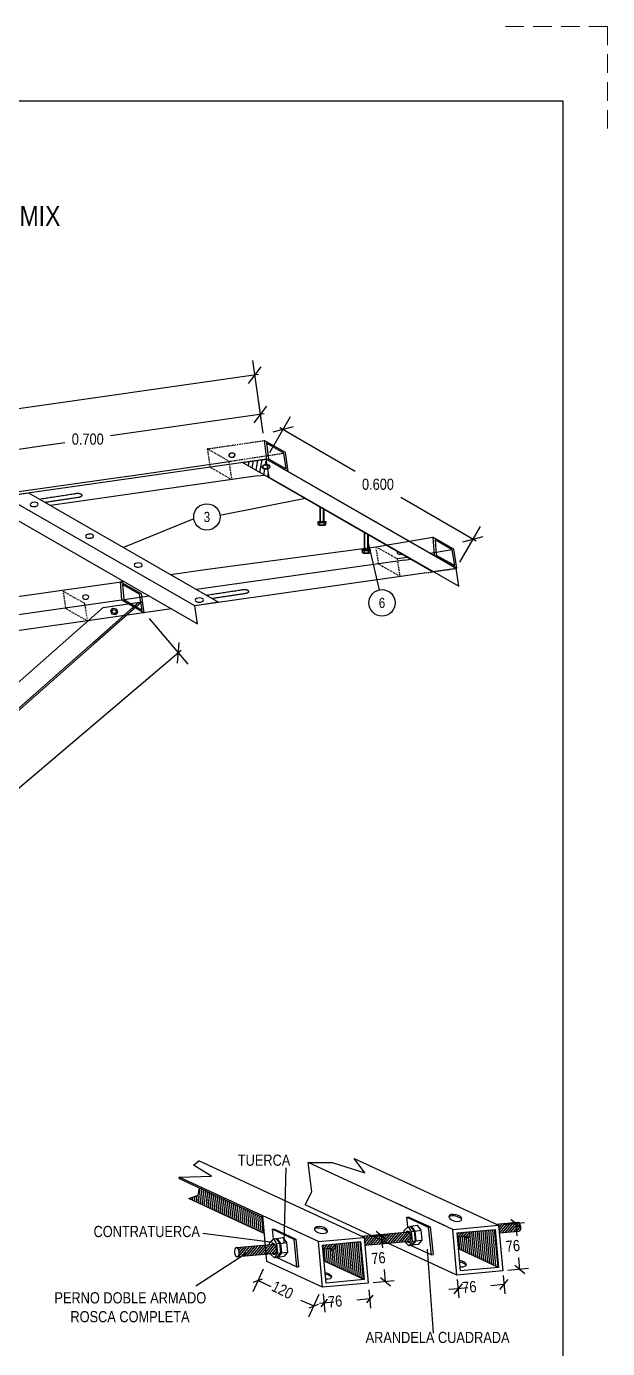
# Model space of a CAD drawing. Header units: millimetres. Extents: x 1804 to 3757, y 2643 to 7323.
# Drawn here: x 3406 to 3484.2, y 3058.5 to 3236.5 of the extents above; entities that cross this region are included whole.
import ezdxf
from ezdxf.enums import TextEntityAlignment as Align

# ---------------------------------------------------------------- set-up
doc = ezdxf.new("R2010")
doc.units = ezdxf.units.MM
for name, pattern in [('DASHED', [0.75, 0.5, -0.25]), ('DASHED2', [0.375, 0.25, -0.125]), ('HIDDEN2', [0.1875, 0.125, -0.0625])]:
    doc.linetypes.add(name, pattern=pattern)
for name, color, linetype, lineweight in [('_Cajetin Linea 3', 5, 'Continuous', 30), ('_Cajetin Linea 4', 3, 'DASHED', 0), ('POSTE', 7, 'Continuous', 13)]:
    doc.layers.add(name, color=color, linetype=linetype, lineweight=lineweight)
doc.layers.add('TEXTO', color=7, linetype='Continuous')
doc.styles.add('ROMANS', font='romans.shx')
doc.styles.add('Swis721 Cn BT', font='swissc.ttf')
doc.styles.add('texto50', font='ARIALN.TTF', dxfattribs={"height": 0.06})
doc.dimstyles.new('ELECTRICO', dxfattribs={"dimtxt": 1.4, "dimasz": 2, "dimexe": 2, "dimexo": 1, "dimgap": 1, "dimtad": 0, "dimtih": 1, "dimtoh": 1, "dimdsep": 46, "dimtxsty": 'ROMANS', "dimblk1": 'OBLIQUE', "dimblk2": 'OBLIQUE', "dimsah": 1, "dimcen": 0.09, "dimdle": 0.5, "dimclrd": 7, "dimclrt": 7, "dimadec": 0, "dimazin": 0, "dimtfac": 0.1125, "dimtofl": 0, "dimtmove": 2, "dimatfit": 2, "dimfxl": 1, "dimtolj": 1, "dimlwd": -1, "dimarcsym": 0})

# ---------------------------------------------------------------- blocks, each defined once
blk = doc.blocks.new('_Oblique')
at = {"color": 0, "lineweight": -2}
blk.add_line((-0.5, -0.5), (0.5, 0.5), dxfattribs=at)
blk = doc.blocks.new('*D266')
at = {"layer": 'Defpoints', "color": 0, "transparency": 16777216}
for p in [(3436.7, 3189.57), (3437.96, 3180.76), (3316.65, 3163.47)]:
    blk.add_point(p, dxfattribs=at)
at = {"layer": 'TEXTO', "color": 0, "lineweight": -2, "transparency": 16777216}
for p, q in [((3437.82, 3181.75), (3436.42, 3191.55)), ((3316.51, 3164.46), (3315.11, 3174.27))]:
    blk.add_line(p, q, dxfattribs=at)
at = {"layer": 'TEXTO', "color": 7, "transparency": 16777216}
for p, q in [((3437.2, 3189.64), (3379.13, 3181.37)), ((3314.9, 3172.22), (3372.96, 3180.49))]:
    blk.add_line(p, q, dxfattribs=at)
at = {"layer": 'TEXTO', "color": 7, "transparency": 16777216, "xscale": 2, "yscale": 2, "zscale": 2}
for p, rotation in [((3436.7, 3189.57), 8.107580775584381), ((3315.39, 3172.29), 188.1075807755844)]:
    blk.add_blockref('_Oblique', p, dxfattribs=dict(at, rotation=rotation))
at = {"layer": 'TEXTO', "color": 7, "transparency": 16777216, "insert": (3376.05, 3180.93), "char_height": 0.06, "attachment_point": 5, "style": 'texto50'}
blk.add_mtext('\\A1;{\\H25x;2.000}', dxfattribs=at)
blk = doc.blocks.new('*D267')
at = {"layer": 'Defpoints', "color": 0, "transparency": 16777216}
for p in [(3437.46, 3184.26), (3437.96, 3180.76), (3391.44, 3174.1)]:
    blk.add_point(p, dxfattribs=at)
at = {"layer": 'TEXTO', "color": 0, "lineweight": -2, "transparency": 16777216}
for p, q in [((3437.82, 3181.75), (3437.17, 3186.24)), ((3391.3, 3175.09), (3390.66, 3179.59))]:
    blk.add_line(p, q, dxfattribs=at)
at = {"layer": 'TEXTO', "color": 7, "transparency": 16777216}
for p, q in [((3437.95, 3184.33), (3417.27, 3181.38)), ((3390.45, 3177.54), (3411.13, 3180.5))]:
    blk.add_line(p, q, dxfattribs=at)
at = {"layer": 'TEXTO', "color": 7, "transparency": 16777216, "xscale": 2, "yscale": 2, "zscale": 2}
for p, rotation in [((3437.46, 3184.26), 8.140352532471006), ((3390.94, 3177.61), 188.140352532471)]:
    blk.add_blockref('_Oblique', p, dxfattribs=dict(at, rotation=rotation))
at = {"layer": 'TEXTO', "color": 7, "transparency": 16777216, "insert": (3414.2, 3180.94), "char_height": 0.06, "attachment_point": 5, "style": 'texto50'}
blk.add_mtext('\\A1;{\\H25x;0.700}', dxfattribs=at)
blk = doc.blocks.new('*D268')
at = {"layer": 'Defpoints', "color": 0, "transparency": 16777216}
for p in [(3421.81, 3157.56), (3426.38, 3152.17), (3339.73, 3087.8)]:
    blk.add_point(p, dxfattribs=at)
at = {"layer": 'TEXTO', "color": 0, "lineweight": -2, "transparency": 16777216}
for p, q in [((3422.45, 3156.79), (3427.68, 3150.65)), ((3340.38, 3087.04), (3345.6, 3080.9))]:
    blk.add_line(p, q, dxfattribs=at)
at = {"layer": 'TEXTO', "color": 7, "transparency": 16777216}
for p, q in [((3426.76, 3152.5), (3387.42, 3119.06)), ((3343.93, 3082.1), (3383.27, 3115.53))]:
    blk.add_line(p, q, dxfattribs=at)
at = {"layer": 'TEXTO', "color": 7, "transparency": 16777216, "xscale": 2, "yscale": 2, "zscale": 2}
for p, rotation in [((3426.38, 3152.17), 40.36086046500108), ((3344.31, 3082.42), 220.3608604650011)]:
    blk.add_blockref('_Oblique', p, dxfattribs=dict(at, rotation=rotation))
at = {"layer": 'TEXTO', "color": 7, "transparency": 16777216, "insert": (3385.34, 3117.3), "char_height": 0.06, "attachment_point": 5, "style": 'texto50'}
blk.add_mtext('\\A1;{\\H25x;2.200}', dxfattribs=at)
blk = doc.blocks.new('*D269')
at = {"layer": 'Defpoints', "color": 0, "transparency": 16777216}
for p in [(3438.19, 3178.29), (3466.06, 3167.47), (3463.78, 3163.52)]:
    blk.add_point(p, dxfattribs=at)
at = {"layer": 'TEXTO', "color": 0, "lineweight": -2, "transparency": 16777216}
for p, q in [((3438.69, 3179.16), (3441.47, 3183.97)), ((3464.28, 3164.39), (3467.06, 3169.2))]:
    blk.add_line(p, q, dxfattribs=at)
at = {"layer": 'TEXTO', "color": 7, "transparency": 16777216}
for p, q in [((3440.04, 3182.49), (3450.2, 3176.62)), ((3466.49, 3167.22), (3456.32, 3173.09))]:
    blk.add_line(p, q, dxfattribs=at)
at = {"layer": 'TEXTO', "color": 7, "transparency": 16777216, "xscale": 2, "yscale": 2, "zscale": 2}
for p, rotation in [((3440.47, 3182.24), 150.0093018659369), ((3466.06, 3167.47), 330.0093018659369)]:
    blk.add_blockref('_Oblique', p, dxfattribs=dict(at, rotation=rotation))
at = {"layer": 'TEXTO', "color": 7, "transparency": 16777216, "insert": (3453.26, 3174.86), "char_height": 0.06, "attachment_point": 5, "style": 'texto50'}
blk.add_mtext('\\A1;{\\H25x;0.600}', dxfattribs=at)
blk = doc.blocks.new('CAJETIN ARMADO')
at = {"layer": '_Cajetin Linea 3', "ltscale": 0.1}
blk.add_lwpolyline([(1569.36, 5499.82), (1376.45, 5499.82), (1376.45, 5776.82), (1569.36, 5776.82)], close=True, dxfattribs=at)
at = {"layer": '_Cajetin Linea 4', "ltscale": 5}
for q in [(1560.36, 5786.82), (1575.36, 5771.82)]:
    blk.add_line((1575.36, 5786.82), q, dxfattribs=at)

msp = doc.modelspace()

# ---------------------------------------------------------------- hatches: boundary and pattern name
at = {"linetype": 'HIDDEN2', "ltscale": 0.5}
h = msp.add_hatch(dxfattribs=at)
h.set_pattern_fill('ANSI31', color=1, scale=4.5, angle=35)
h.set_pattern_definition([(80, (-3109.86927, -3226.7914), (-0.55395436, 0.0976771), [])])
edge = h.paths.add_edge_path()
edge.add_ellipse((3438.203, 3177.22), major_axis=(0.54, 0.014), ratio=0.5363135, start_angle=77.86787, end_angle=226.30353)
edge.add_line((3437.836, 3177.001), (3438.444, 3176.626))
edge.add_line((3438.444, 3176.626), (3438.566, 3175.834))
edge.add_line((3438.566, 3175.834), (3460.735, 3163.089))
edge.add_line((3460.735, 3163.089), (3460.607, 3163.071))
edge.add_line((3460.607, 3163.071), (3435.022, 3177.795))
edge.add_line((3435.022, 3177.795), (3438.195, 3178.246))
edge.add_line((3438.195, 3178.246), (3438.309, 3177.506))

# ---------------------------------------------------------------- linework, layer by layer
at = {"color": 7, "linetype": 'DASHED2', "ltscale": 0.5}
for p, q in [((3430.29, 3179.631), (3437.958, 3180.757)), ((3433.236, 3177.952), (3440.572, 3179.063)), ((3441.182, 3176.568), (3441.196, 3176.57)), ((3459.788, 3162.953), (3463.884, 3163.557))]:
    msp.add_line(p, q, dxfattribs=at)
at = {"ltscale": 0.5}
for p, q in [((3438.254, 3178.254), (3386.624, 3170.912)), ((3438.254, 3178.254), (3392.375, 3171.73)), ((3419.306, 3175.92), (3433.567, 3178)), ((3392.905, 3172.198), (3419.538, 3175.954)), ((3437.072, 3175.981), (3437.955, 3176.107)), ((3452.952, 3166.46), (3460.645, 3167.746)), ((3430.308, 3163.427), (3452.954, 3166.459)), ((3463.259, 3166.053), (3460.308, 3165.554)), ((3460.748, 3165.3), (3460.822, 3165.312)), ((3425.346, 3162.698), (3430.308, 3163.427)), ((3456.816, 3164.658), (3428.85, 3160.681)), ((3457.205, 3165.029), (3455.889, 3164.806)), ((3456.816, 3164.658), (3457.621, 3164.789)), ((3404.122, 3159.67), (3419.03, 3161.788)), ((3422.521, 3159.781), (3394.924, 3155.856)), ((3425.63, 3160.223), (3425.63, 3160.223))]:
    msp.add_line(p, q, dxfattribs=at)
at = {"color": 7}
for p, q in [((3445.458, 3171.789), (3445.458, 3169.856)), ((3445.512, 3169.856), (3445.512, 3171.758)), ((3445.942, 3169.856), (3445.942, 3171.51)), ((3445.996, 3171.479), (3445.996, 3169.856)), ((3445.321, 3169.365), (3446.134, 3169.365)), ((3451.417, 3168.36), (3451.417, 3166.083)), ((3451.471, 3166.083), (3451.471, 3168.329)), ((3451.901, 3166.083), (3451.901, 3168.081)), ((3451.954, 3168.05), (3451.954, 3166.083)), ((3451.279, 3165.593), (3452.092, 3165.593)), ((3472.475, 3074.753), (3471.131, 3075.875)), ((3454.383, 3073.118), (3453.039, 3074.239)), ((3471.688, 3069.712), (3473.032, 3068.591)), ((3436.483, 3067.419), (3437.729, 3067.886)), ((3453.596, 3068.076), (3454.94, 3066.955)), ((3464.613, 3067.225), (3463.492, 3065.881)), ((3469.654, 3066.438), (3470.775, 3067.782)), ((3452.572, 3065.692), (3451.725, 3064.676)), ((3443.99, 3063.999), (3445.236, 3064.465)), ((3446.41, 3065.135), (3445.562, 3064.119))]:
    msp.add_line(p, q, dxfattribs=at)
at = {"color": 5}
for p, q in [((3451.901, 3167.168), (3453.405, 3160.633)), ((3440.631, 3072.728), (3440.916, 3082.825)), ((3429.695, 3074.027), (3439.047, 3072.822)), ((3428.762, 3066.963), (3435.523, 3071.336)), ((3459.885, 3071.859), (3460.668, 3060.556))]:
    msp.add_line(p, q, dxfattribs=at)
at = {"color": 7, "ltscale": 0.001}
for p, q in [((3451.399, 3073.469), (3429.137, 3083.772)), ((3443.863, 3083.556), (3443.845, 3083.565)), ((3462.193, 3075.074), (3443.863, 3083.556)), ((3437.75, 3076.377), (3426.523, 3081.572)), ((3437.77, 3076.155), (3426.543, 3081.35)), ((3429.44, 3077.94), (3429.245, 3080.1)), ((3429.711, 3077.815), (3429.515, 3079.975)), ((3429.981, 3077.69), (3429.785, 3079.85)), ((3430.251, 3077.565), (3430.056, 3079.725)), ((3431.917, 3076.794), (3427.819, 3078.69)), ((3428.09, 3078.565), (3428.07, 3078.781)), ((3428.36, 3078.44), (3428.321, 3078.872)), ((3428.63, 3078.315), (3428.571, 3078.963)), ((3428.9, 3078.19), (3428.822, 3079.054)), ((3429.17, 3078.065), (3429.073, 3079.145)), ((3429.44, 3077.94), (3429.421, 3078.156)), ((3429.711, 3077.815), (3429.672, 3078.247)), ((3429.981, 3077.69), (3429.922, 3078.338)), ((3430.251, 3077.565), (3430.173, 3078.429)), ((3430.521, 3077.44), (3430.326, 3079.6)), ((3430.521, 3077.44), (3430.423, 3078.52)), ((3430.791, 3077.315), (3430.596, 3079.475)), ((3431.061, 3077.19), (3430.866, 3079.35)), ((3431.332, 3077.064), (3431.136, 3079.224)), ((3431.602, 3076.939), (3431.406, 3079.099)), ((3431.872, 3076.814), (3431.677, 3078.974)), ((3432.142, 3076.689), (3431.947, 3078.849)), ((3432.412, 3076.564), (3432.217, 3078.724)), ((3432.682, 3076.439), (3432.487, 3078.599)), ((3432.953, 3076.314), (3432.757, 3078.474)), ((3433.223, 3076.189), (3433.027, 3078.349)), ((3433.493, 3076.064), (3433.298, 3078.224)), ((3433.763, 3075.939), (3433.568, 3078.099)), ((3434.033, 3075.814), (3433.838, 3077.974)), ((3434.303, 3075.689), (3434.108, 3077.849)), ((3463.886, 3068.385), (3443.457, 3077.84)), ((3463.329, 3074.548), (3455.842, 3078.013)), ((3437.965, 3073.995), (3431.917, 3076.794)), ((3434.574, 3075.564), (3434.378, 3077.724)), ((3434.844, 3075.439), (3434.648, 3077.599)), ((3435.114, 3075.314), (3434.919, 3077.474)), ((3435.384, 3075.189), (3435.189, 3077.349)), ((3435.654, 3075.064), (3435.459, 3077.224)), ((3435.924, 3074.939), (3435.729, 3077.099)), ((3436.195, 3074.814), (3435.999, 3076.974)), ((3436.465, 3074.689), (3436.269, 3076.849)), ((3436.735, 3074.564), (3436.54, 3076.724)), ((3437.005, 3074.439), (3436.81, 3076.599)), ((3437.275, 3074.314), (3437.08, 3076.474)), ((3437.545, 3074.189), (3437.35, 3076.349)), ((3437.816, 3074.064), (3437.62, 3076.224)), ((3445.237, 3072.912), (3437.75, 3076.377)), ((3438.307, 3070.214), (3437.75, 3076.377)), ((3463.329, 3074.548), (3469.492, 3075.105)), ((3463.886, 3068.385), (3463.329, 3074.548)), ((3463.903, 3074.07), (3469.013, 3074.532)), ((3466.444, 3070.824), (3466.133, 3074.271)), ((3466.715, 3070.699), (3466.389, 3074.294)), ((3466.985, 3070.574), (3466.646, 3074.318)), ((3467.255, 3070.449), (3466.903, 3074.341)), ((3467.525, 3070.323), (3467.16, 3074.364)), ((3467.795, 3070.198), (3467.416, 3074.387)), ((3468.065, 3070.073), (3467.673, 3074.41)), ((3468.336, 3069.948), (3467.93, 3074.434)), ((3468.606, 3069.823), (3468.187, 3074.457)), ((3468.876, 3069.698), (3468.444, 3074.48)), ((3469.146, 3069.573), (3468.7, 3074.503)), ((3469.416, 3069.448), (3468.957, 3074.527)), ((3469.013, 3074.532), (3469.475, 3069.421)), ((3469.492, 3075.105), (3470.049, 3068.943)), ((3472.972, 3075.42), (3470.16, 3075.165)), ((3471.796, 3075.396), (3471.95, 3073.687)), ((3445.237, 3072.912), (3451.399, 3073.469)), ((3445.794, 3066.75), (3445.237, 3072.912)), ((3445.81, 3072.434), (3450.921, 3072.896)), ((3447.812, 3069.438), (3447.527, 3072.589)), ((3448.082, 3069.313), (3447.784, 3072.612)), ((3448.352, 3069.188), (3448.041, 3072.635)), ((3448.622, 3069.063), (3448.297, 3072.659)), ((3448.893, 3068.938), (3448.554, 3072.682)), ((3449.163, 3068.813), (3448.811, 3072.705)), ((3449.433, 3068.688), (3449.068, 3072.728)), ((3449.703, 3068.563), (3449.324, 3072.751)), ((3449.973, 3068.438), (3449.581, 3072.775)), ((3450.243, 3068.313), (3449.838, 3072.798)), ((3450.514, 3068.188), (3450.095, 3072.821)), ((3450.784, 3068.063), (3450.351, 3072.844)), ((3451.054, 3067.937), (3450.608, 3072.867)), ((3451.324, 3067.812), (3450.865, 3072.891)), ((3450.921, 3072.896), (3451.383, 3067.785)), ((3451.399, 3073.469), (3451.957, 3067.307)), ((3454.879, 3073.784), (3452.068, 3073.53)), ((3453.704, 3073.76), (3453.858, 3072.051)), ((3464.365, 3068.959), (3463.903, 3074.07)), ((3464.283, 3071.824), (3464.129, 3073.524)), ((3464.553, 3071.699), (3464.386, 3073.547)), ((3464.823, 3071.574), (3464.643, 3073.57)), ((3465.094, 3071.449), (3464.899, 3073.595)), ((3465.364, 3071.324), (3465.181, 3073.344)), ((3465.634, 3071.199), (3465.43, 3073.451)), ((3465.904, 3071.074), (3465.619, 3074.225)), ((3466.174, 3070.949), (3465.876, 3074.248)), ((3446.273, 3067.323), (3445.81, 3072.434)), ((3446.191, 3070.188), (3446.037, 3071.888)), ((3446.461, 3070.063), (3446.294, 3071.911)), ((3446.731, 3069.938), (3446.551, 3071.935)), ((3447.001, 3069.813), (3446.807, 3071.959)), ((3447.272, 3069.688), (3447.089, 3071.708)), ((3447.542, 3069.563), (3447.338, 3071.815)), ((3469.475, 3069.421), (3464.098, 3071.909)), ((3472.368, 3069.069), (3472.213, 3070.779)), ((3437.802, 3069.181), (3436.422, 3066.151)), ((3445.794, 3066.75), (3438.307, 3070.214)), ((3451.383, 3067.785), (3446.006, 3070.274)), ((3454.276, 3067.434), (3454.121, 3069.143)), ((3470.049, 3068.943), (3463.886, 3068.385)), ((3469.475, 3069.421), (3464.365, 3068.959)), ((3473.529, 3069.257), (3470.717, 3069.003)), ((3437.03, 3067.687), (3438.826, 3066.871)), ((3451.957, 3067.307), (3445.794, 3066.75)), ((3451.383, 3067.785), (3446.273, 3067.323)), ((3455.437, 3067.621), (3452.625, 3067.367)), ((3463.941, 3067.782), (3464.163, 3065.324)), ((3470.103, 3068.339), (3470.326, 3065.881)), ((3445.31, 3065.762), (3443.93, 3062.732)), ((3445.875, 3065.856), (3446.097, 3063.398)), ((3452.037, 3066.413), (3452.26, 3063.955)), ((3464.052, 3066.553), (3462.82, 3066.442)), ((3465.368, 3066.672), (3463.97, 3066.546)), ((3470.214, 3067.11), (3468.467, 3066.952)), ((3444.689, 3064.2), (3442.879, 3064.968)), ((3445.986, 3064.627), (3445.37, 3064.571)), ((3447.303, 3064.746), (3445.904, 3064.619)), ((3452.149, 3065.184), (3450.401, 3065.026))]:
    msp.add_line(p, q, dxfattribs=at)
at = {"lineweight": 25}
for p, q in [((3457.42, 3076.211), (3460.306, 3074.876)), ((3439.328, 3074.576), (3442.214, 3073.24)), ((3457.607, 3074.951), (3458.116, 3074.304)), ((3458.116, 3074.304), (3458.257, 3072.988)), ((3460.306, 3074.876), (3460.677, 3071.154)), ((3439.515, 3073.315), (3440.024, 3072.668)), ((3440.024, 3072.668), (3440.165, 3071.352)), ((3442.214, 3073.24), (3442.584, 3069.518)), ((3458.257, 3072.988), (3457.715, 3072.386)), ((3439.623, 3070.75), (3439.335, 3070.711)), ((3440.165, 3071.352), (3439.623, 3070.75)), ((3457.715, 3072.386), (3457.427, 3072.347))]:
    msp.add_line(p, q, dxfattribs=at)
at = {"color": 3, "ltscale": 0.5}
for p, q in [((3469.167, 3075.255), (3472.077, 3075.518)), ((3469.201, 3075.239), (3469.218, 3075.26)), ((3469.218, 3075.26), (3469.201, 3075.239)), ((3469.593, 3075.294), (3469.451, 3075.124)), ((3469.968, 3075.328), (3469.52, 3074.791)), ((3470.343, 3075.361), (3469.554, 3074.416)), ((3470.717, 3075.395), (3469.567, 3074.016)), ((3471.092, 3075.429), (3469.942, 3074.05)), ((3471.467, 3075.463), (3470.316, 3074.083)), ((3471.842, 3075.497), (3470.691, 3074.117)), ((3472.185, 3075.493), (3471.066, 3074.151)), ((3472.352, 3075.277), (3471.441, 3074.185)), ((3472.437, 3074.963), (3471.816, 3074.219)), ((3472.412, 3074.518), (3472.191, 3074.253)), ((3434.214, 3072.095), (3439.36, 3072.56)), ((3437.504, 3071.117), (3438.655, 3072.496)), ((3437.879, 3071.151), (3439.03, 3072.53)), ((3438.254, 3071.184), (3439.381, 3072.535)), ((3445.948, 3071.88), (3446.458, 3072.492)), ((3446.323, 3071.914), (3446.833, 3072.526)), ((3446.697, 3071.948), (3447.208, 3072.56)), ((3447.072, 3071.982), (3447.516, 3072.513)), ((3451.075, 3073.619), (3457.452, 3074.196)), ((3451.173, 3073.574), (3451.223, 3073.633)), ((3451.403, 3073.433), (3451.597, 3073.667)), ((3451.437, 3073.058), (3451.972, 3073.7)), ((3451.47, 3072.683), (3452.347, 3073.734)), ((3457.586, 3072.932), (3451.498, 3072.382)), ((3451.571, 3072.389), (3452.722, 3073.768)), ((3451.946, 3072.422), (3453.097, 3073.802)), ((3452.321, 3072.456), (3453.472, 3073.836)), ((3452.696, 3072.49), (3453.847, 3073.87)), ((3453.071, 3072.524), (3454.222, 3073.904)), ((3453.446, 3072.558), (3454.597, 3073.938)), ((3453.821, 3072.592), (3454.972, 3073.972)), ((3454.196, 3072.626), (3455.346, 3074.006)), ((3454.57, 3072.66), (3455.721, 3074.039)), ((3454.945, 3072.694), (3456.096, 3074.073)), ((3455.32, 3072.728), (3456.471, 3074.107)), ((3455.695, 3072.761), (3456.846, 3074.141)), ((3456.07, 3072.795), (3457.221, 3074.175)), ((3456.445, 3072.829), (3457.514, 3074.111)), ((3456.82, 3072.863), (3457.633, 3073.838)), ((3457.195, 3072.897), (3457.69, 3073.491)), ((3457.57, 3072.931), (3457.611, 3072.981)), ((3463.927, 3073.797), (3464.176, 3074.094)), ((3465.538, 3073.651), (3463.953, 3073.508)), ((3464.04, 3073.516), (3464.55, 3074.128)), ((3464.415, 3073.55), (3464.925, 3074.162)), ((3464.79, 3073.584), (3465.3, 3074.196)), ((3465.165, 3073.618), (3465.608, 3074.149)), ((3469.567, 3074.016), (3469.576, 3074.027)), ((3472.191, 3074.253), (3469.59, 3074.018)), ((3439.494, 3071.297), (3434.329, 3070.83)), ((3434.413, 3071.982), (3434.531, 3072.124)), ((3434.505, 3070.846), (3435.656, 3072.225)), ((3434.539, 3071.717), (3434.906, 3072.157)), ((3434.585, 3071.357), (3435.281, 3072.191)), ((3434.88, 3070.879), (3436.031, 3072.259)), ((3435.255, 3070.913), (3436.406, 3072.293)), ((3435.63, 3070.947), (3436.781, 3072.327)), ((3436.005, 3070.981), (3437.156, 3072.361)), ((3436.38, 3071.015), (3437.531, 3072.395)), ((3436.755, 3071.049), (3437.905, 3072.429)), ((3437.129, 3071.083), (3438.28, 3072.463)), ((3438.629, 3071.218), (3439.515, 3072.281)), ((3439.004, 3071.252), (3439.59, 3071.954)), ((3439.379, 3071.286), (3439.575, 3071.521)), ((3445.835, 3072.161), (3446.083, 3072.458)), ((3447.446, 3072.016), (3445.861, 3071.872))]:
    msp.add_line(p, q, dxfattribs=at)
at = {"color": 7, "linetype": 'DASHED2', "ltscale": 0.5}
for points in [[(3430.29, 3179.631), (3430.668, 3177.173), (3433.61, 3175.486), (3433.236, 3177.952), (3430.29, 3179.631)], [(3452.952, 3166.46), (3453.306, 3164.156), (3456.249, 3162.469), (3455.889, 3164.806), (3452.952, 3166.46)], [(3410.876, 3160.46), (3411.23, 3158.155), (3414.173, 3156.468), (3413.813, 3158.805), (3410.876, 3160.46)]]:
    msp.add_lwpolyline(points, dxfattribs=at)
at = {"ltscale": 0.5}
for points in [[(3437.958, 3180.757), (3438.254, 3178.254), (3441.197, 3176.567), (3440.803, 3179.127), (3437.958, 3180.757)], [(3438.517, 3178.292), (3440.901, 3176.924), (3440.572, 3179.063), (3438.269, 3180.389), (3438.517, 3178.292)], [(3437.072, 3175.981), (3409.17, 3172.014)], [(3406.429, 3171.297), (3406.426, 3171.296)], [(3413.885, 3167.026), (3413.882, 3167.026)], [(3460.645, 3167.746), (3460.822, 3165.312), (3463.884, 3163.557), (3463.49, 3166.117), (3460.645, 3167.746)], [(3461.116, 3165.332), (3463.588, 3163.914), (3463.259, 3166.053), (3460.956, 3167.378), (3461.116, 3165.332)], [(3418.569, 3161.746), (3418.745, 3159.312), (3421.807, 3157.556), (3421.413, 3160.117), (3418.569, 3161.746)], [(3420.434, 3163.139), (3420.431, 3163.139)], [(3459.788, 3162.953), (3459.788, 3162.953), (3459.788, 3162.953), (3428.592, 3158.518)], [(3419.039, 3159.331), (3421.512, 3157.914), (3421.183, 3160.052), (3418.879, 3161.378), (3419.039, 3159.331)], [(3373.051, 3120.124), (3416.293, 3158.278), (3421.496, 3159.042), (3415.085, 3153.385), (3376.409, 3119.26)], [(3376.253, 3119.438), (3415.234, 3153.832), (3421.067, 3158.979)], [(3425.486, 3158.077), (3394.924, 3153.732)], [(3428.648, 3158.422), (3428.645, 3158.422)]]:
    msp.add_lwpolyline(points, dxfattribs=at)
at = {"color": 1, "ltscale": 0.5}
for points in [[(3435.022, 3177.795), (3438.254, 3178.254), (3463.825, 3163.528), (3460.607, 3163.071)], [(3403.008, 3173.242), (3406.239, 3173.702), (3431.81, 3158.976), (3428.592, 3158.518)]]:
    msp.add_lwpolyline(points, close=True, dxfattribs=at)
for points in [[(3438.188, 3178.292), (3438.566, 3175.834), (3464.148, 3161.127), (3463.772, 3163.57), (3438.188, 3178.292)], [(3403.008, 3173.24), (3403.386, 3170.782), (3428.967, 3156.075), (3428.592, 3158.518), (3403.008, 3173.24)]]:
    msp.add_lwpolyline(points, dxfattribs=at)
at = {"color": 5}
for points in [[(3431.999, 3170.703), (3443.527, 3172.982)], [(3428.479, 3170.222), (3419.025, 3166.339)]]:
    msp.add_lwpolyline(points, dxfattribs=at)
at = {"color": 7}
for points in [[(3445.19, 3169.721), (3445.19, 3169.856), (3446.265, 3169.856), (3446.265, 3169.721)], [(3451.148, 3165.949), (3451.148, 3166.083), (3452.223, 3166.083), (3452.223, 3165.949)]]:
    msp.add_lwpolyline(points, close=True, dxfattribs=at)
for points in [[(3446.22, 3169.411, -0.4081681), (3445.996, 3169.411, -0.1700701), (3445.458, 3169.411, -0.4081681), (3445.234, 3169.411), (3445.234, 3169.721), (3446.22, 3169.721)], [(3452.178, 3165.638, -0.4081681), (3451.954, 3165.638, -0.1700701), (3451.417, 3165.638, -0.4081681), (3451.193, 3165.638), (3451.193, 3165.949), (3452.178, 3165.949)]]:
    msp.add_lwpolyline(points, format="xyb", close=True, dxfattribs=at)
for points in [[(3445.458, 3169.411), (3445.458, 3169.721)], [(3445.996, 3169.721), (3445.996, 3169.411)], [(3451.417, 3165.638), (3451.417, 3165.949)], [(3451.954, 3165.949), (3451.954, 3165.638)]]:
    msp.add_lwpolyline(points, dxfattribs=at)
at = {"ltscale": 0.5}
msp.add_lwpolyline([(3418.216, 3157.654), (3417.919, 3157.292), (3417.457, 3157.368), (3417.292, 3157.807), (3417.59, 3158.169), (3418.052, 3158.092)], close=True, dxfattribs=at)
at = {"lineweight": 25}
for points in [[(3426.543, 3081.35), (3426.523, 3081.572), (3430.853, 3081.706), (3428.439, 3083.21), (3429.137, 3083.772)], [(3443.457, 3077.84), (3444.338, 3079.609), (3443.845, 3083.565), (3447.119, 3083.54), (3451.509, 3082.142), (3450.077, 3084.09)], [(3450.077, 3084.09), (3469.492, 3075.105)], [(3427.819, 3078.69), (3429.073, 3079.145), (3429.245, 3080.1)], [(3457.15, 3076.187), (3457.42, 3076.214)], [(3457.281, 3074.872), (3457.15, 3076.187), (3460.036, 3074.852), (3460.406, 3071.129), (3457.697, 3072.383)], [(3439.058, 3074.551), (3439.328, 3074.578)], [(3439.189, 3073.237), (3439.058, 3074.551), (3441.944, 3073.216), (3442.314, 3069.494), (3439.605, 3070.748)], [(3456.797, 3074.137), (3456.773, 3074.41), (3457.319, 3074.907), (3457.71, 3074.242), (3457.846, 3072.963), (3457.427, 3072.347), (3456.916, 3072.808), (3456.912, 3072.861)], [(3457.319, 3074.907), (3457.607, 3074.951)], [(3457.658, 3074.886), (3457.733, 3074.97), (3458.216, 3074.298), (3458.352, 3073.019), (3457.862, 3072.4), (3457.793, 3072.473)], [(3457.711, 3074.241), (3458.116, 3074.304)], [(3457.733, 3074.97), (3458.545, 3075.094), (3459.028, 3074.422), (3459.168, 3073.106), (3458.668, 3072.51), (3457.862, 3072.4)], [(3458.218, 3074.297), (3459.028, 3074.422)], [(3460.036, 3074.852), (3460.306, 3074.876)], [(3438.705, 3072.501), (3438.681, 3072.774), (3439.227, 3073.271), (3439.618, 3072.606), (3439.754, 3071.327), (3439.335, 3070.711), (3438.824, 3071.172), (3438.82, 3071.225)], [(3439.227, 3073.271), (3439.515, 3073.315)], [(3439.566, 3073.251), (3439.641, 3073.334), (3440.124, 3072.662), (3440.26, 3071.383), (3439.77, 3070.764), (3439.701, 3070.837)], [(3439.619, 3072.606), (3440.024, 3072.668)], [(3439.641, 3073.334), (3440.453, 3073.458), (3440.936, 3072.786), (3441.076, 3071.47), (3440.576, 3070.874), (3439.77, 3070.764)], [(3440.125, 3072.661), (3440.936, 3072.786)], [(3441.944, 3073.216), (3442.214, 3073.24)], [(3457.846, 3072.963), (3458.255, 3073.007)], [(3458.352, 3073.019), (3459.159, 3073.105)], [(3439.754, 3071.327), (3440.163, 3071.371)], [(3440.26, 3071.383), (3441.067, 3071.469)], [(3460.406, 3071.129), (3460.677, 3071.154)], [(3442.314, 3069.494), (3442.584, 3069.518)]]:
    msp.add_lwpolyline(points, dxfattribs=at)
at = {"color": 5}
for centre in [(3430.238, 3170.469), (3453.804, 3158.902)]:
    msp.add_circle(centre, 1.777, dxfattribs=at)
at = {"ltscale": 0.5}
msp.add_circle((3417.754, 3157.73), 0.27, dxfattribs=at)
at = {"color": 7, "ltscale": 0.001}
for centre, start, end in [((3463.325, 3074.441), 50.00749, 105.95116), ((3445.233, 3072.805), 50.00749, 105.95116), ((3466.848, 3074.388), 203.90788, 213.13834), ((3448.756, 3072.752), 203.90788, 213.13834), ((3463.882, 3068.278), 50.00749, 78.72629), ((3445.79, 3066.643), 50.00749, 78.72629)]:
    msp.add_arc(centre, 1.915, start, end, dxfattribs=at)
at = {"ltscale": 0.5, "extrusion": (0, 0, -1)}
for centre, major_axis, ratio, start_param, end_param in [((3433.611, 3178.786), (0.406, 0.058), 0.7060489, -1.5707963, 4.712389), ((3433.611, 3178.786), (0.406, 0.058), 0.7060489, -1.5707963, 4.712389), ((3433.611, 3178.786), (0.41, 0.011), 0.7060489, -1.5707963, 4.712389), ((3438.218, 3177.215), (0.54, 0.014), 0.5363135, -1.5707963, 4.712389), ((3438.218, 3177.215), (0.453, 0.012), 0.5363135, -1.5707963, 4.712389), ((3456.278, 3165.676), (0.41, 0.011), 0.7060489, 1.0205884, 3.5464197), ((3413.915, 3159.677), (0.41, 0.011), 0.7060489, -1.5707963, 4.712389)]:
    msp.add_ellipse(centre, major_axis=major_axis, ratio=ratio, start_param=start_param, end_param=end_param, dxfattribs=at)
at = {"color": 1, "ltscale": 0.5, "extrusion": (0, 0, -1)}
for centre, start_param, end_param in [((3438.218, 3177.215), 1.2498095, 4.8968397), ((3406.999, 3172.152), -1.5707963, 4.712389), ((3414.455, 3167.881), -1.5707963, 4.712389), ((3421.004, 3163.994), -1.5707963, 4.712389), ((3429.218, 3159.277), -1.5707963, 4.712389)]:
    msp.add_ellipse(centre, major_axis=(0.54, 0.014), ratio=0.5363135, start_param=start_param, end_param=end_param, dxfattribs=at)
at = {"color": 7, "ltscale": 0.001, "extrusion": (0, 0, -1)}
for centre in [(3463.677, 3076.095), (3445.585, 3074.459)]:
    msp.add_ellipse(centre, major_axis=(0.879, -0.187), ratio=0.4888682, dxfattribs=at)
for centre, major_axis, start_param, end_param in [((3457.309, 3073.548), (-0.087, 0.763), 5.6927348, 10.0037771), ((3439.217, 3071.912), (-0.087, 0.763), 5.6927348, 10.0037771), ((3447.071, 3072.6), (-0.081, 0.895), 1.6284718, 3.9577668), ((3465.164, 3074.236), (-0.081, 0.895), 1.6284718, 3.9577668), ((3464.234, 3069.933), (0.879, -0.187), 4.6109696, 7.6552546), ((3446.142, 3068.297), (0.879, -0.187), 4.6109696, 7.6552546)]:
    msp.add_ellipse(centre, major_axis=major_axis, ratio=0.4888682, start_param=start_param, end_param=end_param, dxfattribs=at)
at = {"color": 3, "ltscale": 0.5, "extrusion": (0, 0, -1)}
msp.add_ellipse((3472.134, 3074.887), major_axis=(-0.057, 0.633), ratio=0.4877416, start_param=0, end_param=3.1415927, dxfattribs=at)
msp.add_ellipse((3434.271, 3071.464), major_axis=(-0.057, 0.631), ratio=0.4888682, dxfattribs=at)
at = {"ltscale": 0.5}
for points in [[(3407.698, 3172.883), (3410.17, 3173.256), (3412.642, 3173.63), (3412.962, 3173.709), (3413.218, 3173.587), (3413.474, 3173.465), (3413.365, 3173.286), (3413.257, 3173.106), (3412.911, 3173.08), (3410.71, 3172.748), (3408.509, 3172.416)], [(3430.136, 3159.94), (3432.608, 3160.313), (3435.08, 3160.686), (3435.401, 3160.765), (3435.657, 3160.643), (3435.913, 3160.521), (3435.804, 3160.342), (3435.695, 3160.163), (3435.349, 3160.136), (3433.149, 3159.804), (3430.948, 3159.472)]]:
    msp.add_rational_spline(points, [1, 1, 1, 0.840350916819, 1, 0.840350916819, 1, 0.840350916819, 1, 1, 1], degree=2, knots=[0, 0, 0, 1, 1, 2.1457321, 2.1457321, 3.2914641, 3.2914641, 4.4371962, 4.4371962, 5.4371962, 5.4371962, 5.4371962], dxfattribs=at)

# ---------------------------------------------------------------- block references
at = {"layer": 'POSTE', "lineweight": 25}
msp.add_blockref('CAJETIN ARMADO', (1908.798, -2550.311), dxfattribs=at)

# ---------------------------------------------------------------- texts
at = {"color": 7, "style": 'Swis721 Cn BT'}
msp.add_text('SOPORTE PARA TRAFOMIX', height=2.7, dxfattribs=at).set_placement((3389.9, 3209.648), align=Align.CENTER)
at = {"style": 'Swis721 Cn BT'}
for s, p in [('3', (3430.238, 3170.469)), ('6', (3453.804, 3158.902))]:
    msp.add_text(s, height=1.35, dxfattribs=at).set_placement(p, align=Align.MIDDLE)
at = {"color": 7, "style": 'Swis721 Cn BT'}
for s, p in [('TUERCA', (3434.401, 3083.113)), ('CONTRATUERCA', (3414.985, 3073.509)), ('PERNO DOBLE ARMADO', (3409.716, 3064.58)), ('ROSCA COMPLETA', (3411.871, 3062.041)), ('ARANDELA CUADRADA', (3451.599, 3059.245))]:
    msp.add_text(s, height=1.5, dxfattribs=at).set_placement(p)
for s, rotation, p in [('  76', 5.1665, (3469.582, 3071.402)), ('  76', 5.1665, (3451.49, 3069.766)), ('  120', 333.65034, (3437.952, 3066.776)), ('             76', 5.1665, (3458.488, 3065.394)), ('             76', 5.1665, (3440.422, 3063.468))]:
    msp.add_text(s, height=1.5, rotation=rotation, dxfattribs=at).set_placement(p)

# ---------------------------------------------------------------- dimensions: what is measured, and where the dimension line sits
at = {"layer": 'TEXTO'}
for p1, p2, distance, text, picture, middle in [((3316.646, 3163.475), (3437.958, 3180.757), 8.903, '{\\H25x;2.000}', '*D266', (3376.046, 3180.93)), ((3391.444, 3174.103), (3437.958, 3180.757), 3.541, '{\\H25x;0.700}', '*D267', (3414.2, 3180.935)), ((3438.188, 3178.292), (3463.78, 3163.522), 4.561, '{\\H25x;0.600}', '*D269', (3453.264, 3174.857)), ((3339.734, 3087.803), (3421.807, 3157.556), -7.063, '{\\H25x;2.200}', '*D268', (3385.345, 3117.298))]:
    dim = msp.add_aligned_dim(p1=p1, p2=p2, distance=distance, text=text, dimstyle='ELECTRICO', override={"dimtxsty": 'texto50'}, dxfattribs=at)
    dim.commit()
    dim.dimension.update_dxf_attribs({"geometry": picture, "text_midpoint": middle})

doc.saveas('drawing.dxf')
